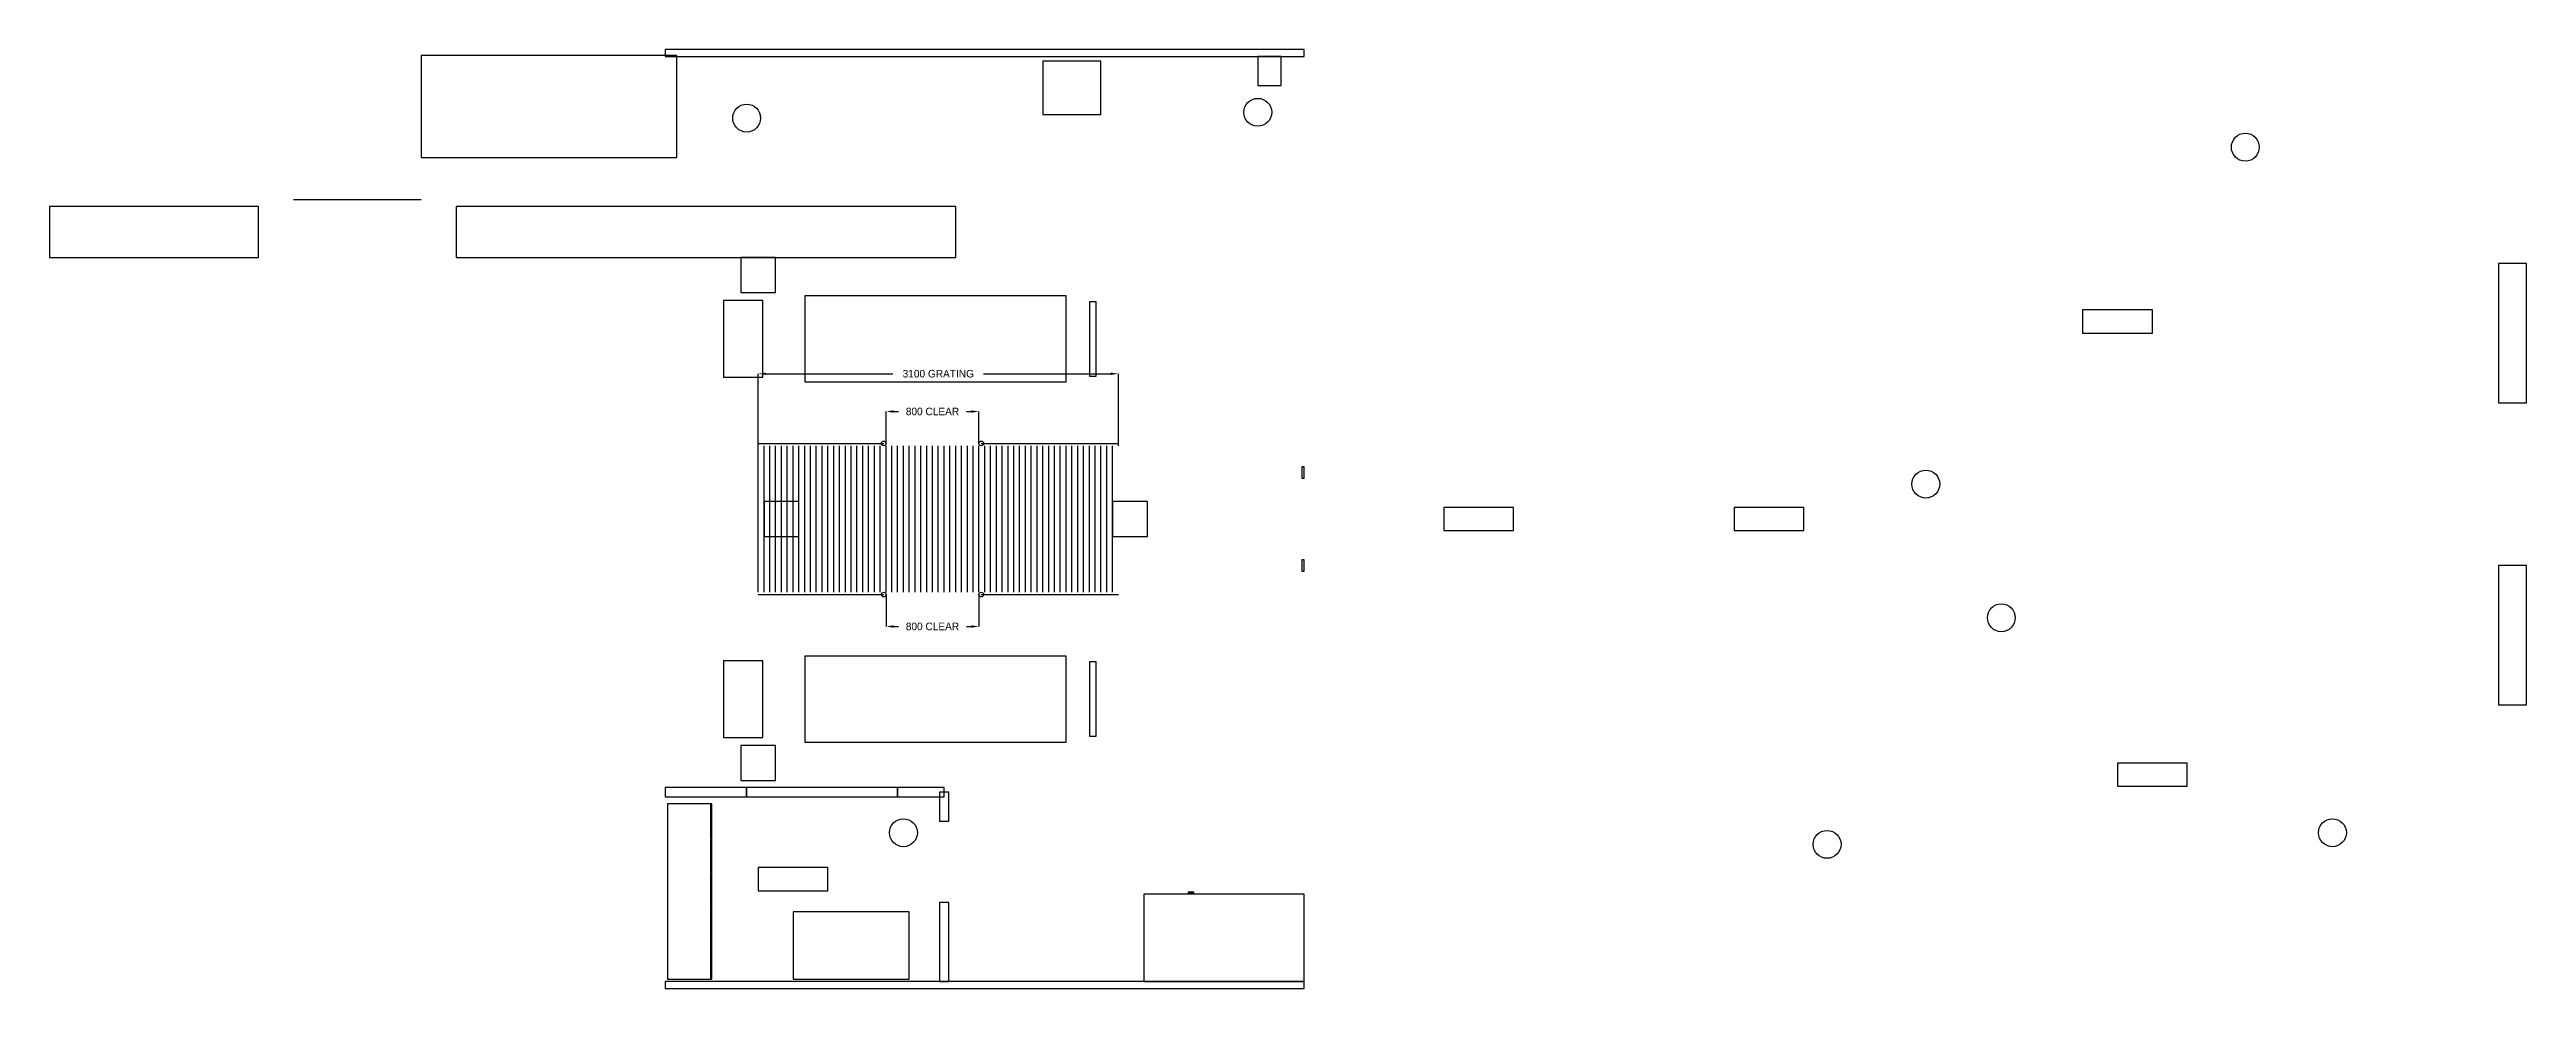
# Model space of a CAD drawing. Header units: millimetres. Extents: x 3200 to 51050, y -4040 to 24900.
# Drawn here: x 3200 to 24520, y -4040 to 4040 of the extents above; entities that cross this region are included whole.
import ezdxf

# ---------------------------------------------------------------- set-up
doc = ezdxf.new("R2010")
doc.units = ezdxf.units.MM
for name, color, linetype in [('ACCESS', 3, 'Continuous'), ('CAMERAS', 4, 'Continuous'), ('DIMENSIONS', 7, 'Continuous'), ('LIGHTS', 2, 'Continuous'), ('RETAINED', 8, 'Continuous')]:
    doc.layers.add(name, color=color, linetype=linetype)
doc.dimstyles.get("Standard").update_dxf_attribs({"dimtxt": 2.5, "dimasz": 2.5, "dimexe": 1.25, "dimexo": 0.625, "dimtad": 1, "dimcen": 2.5, "dimazin": 3, "dimtfac": 1, "dimtmove": 0, "dimatfit": 3})

# ---------------------------------------------------------------- blocks, each defined once
blk = doc.blocks.new('_CLOSEDFILLED')
at = {"color": 0, "linetype": 'BYBLOCK'}
blk.add_solid([(-1, 0.16), (0, 0), (-1, -0.16)], dxfattribs=at)
blk = doc.blocks.new('*D1')
for p, q in [((10400, -650), (10400, -925)), ((11200, -650), (11200, -925)), ((10465, -925), (10507.5, -925)), ((11092.5, -925), (11135, -925))]:
    blk.add_line(p, q)
at = {"layer": 'Defpoints'}
for p in [(10400, -650), (11200, -650), (10400, -925)]:
    blk.add_point(p, dxfattribs=at)
at = {"layer": 'DIMENSIONS', "xscale": 65, "yscale": 65, "rotation": 180}
blk.add_blockref('_CLOSEDFILLED', (10400, -925), dxfattribs=at)
at = {"layer": 'DIMENSIONS', "xscale": 65, "yscale": 65}
blk.add_blockref('_CLOSEDFILLED', (11200, -925), dxfattribs=at)
at = {"layer": 'DIMENSIONS', "insert": (10800, -925), "char_height": 65, "attachment_point": 5}
blk.add_mtext('800 CLEAR', dxfattribs=at)
blk = doc.blocks.new('*D2')
for p, q in [((10400, 650), (10400, 925)), ((10465, 925), (10507.5, 925)), ((11092.5, 925), (11135, 925)), ((11200, 650), (11200, 925))]:
    blk.add_line(p, q)
at = {"layer": 'Defpoints'}
for p in [(10400, 925), (10400, 650), (11200, 650)]:
    blk.add_point(p, dxfattribs=at)
at = {"layer": 'DIMENSIONS', "xscale": 65, "yscale": 65, "rotation": 180}
blk.add_blockref('_CLOSEDFILLED', (10400, 925), dxfattribs=at)
at = {"layer": 'DIMENSIONS', "xscale": 65, "yscale": 65}
blk.add_blockref('_CLOSEDFILLED', (11200, 925), dxfattribs=at)
at = {"layer": 'DIMENSIONS', "insert": (10800, 925), "char_height": 65, "attachment_point": 5}
blk.add_mtext('800 CLEAR', dxfattribs=at)
blk = doc.blocks.new('*D3')
for p, q in [((9300, 630), (9300, 1250)), ((9365, 1250), (10460, 1250)), ((11240, 1250), (12335, 1250)), ((12400, 630), (12400, 1250))]:
    blk.add_line(p, q)
at = {"layer": 'Defpoints'}
for p in [(9300, 1250), (9300, 630), (12400, 630)]:
    blk.add_point(p, dxfattribs=at)
at = {"layer": 'DIMENSIONS', "xscale": 65, "yscale": 65, "rotation": 180}
blk.add_blockref('_CLOSEDFILLED', (9300, 1250), dxfattribs=at)
at = {"layer": 'DIMENSIONS', "xscale": 65, "yscale": 65}
blk.add_blockref('_CLOSEDFILLED', (12400, 1250), dxfattribs=at)
at = {"layer": 'DIMENSIONS', "insert": (10850, 1250), "char_height": 65, "attachment_point": 5}
blk.add_mtext('3100 GRATING', dxfattribs=at)

msp = doc.modelspace()

# ---------------------------------------------------------------- linework, layer by layer
at = {"layer": 'ACCESS'}
for p, q in [((5300, 2750), (6400, 2750)), ((9300, 650), (10380, 650)), ((11220, 650), (12400, 650)), ((9300, -630), (9300, 630)), ((9350, -630), (9350, 630)), ((9400, -630), (9400, 630)), ((9450, -630), (9450, 630)), ((9500, -630), (9500, 630)), ((9550, -630), (9550, 630)), ((9600, -630), (9600, 630)), ((9650, -630), (9650, 630)), ((9700, -630), (9700, 630)), ((9750, -630), (9750, 630)), ((9800, -630), (9800, 630)), ((9850, -630), (9850, 630)), ((9900, -630), (9900, 630)), ((9950, -630), (9950, 630)), ((10000, -630), (10000, 630)), ((10050, -630), (10050, 630)), ((10100, -630), (10100, 630)), ((10150, -630), (10150, 630)), ((10200, -630), (10200, 630)), ((10250, -630), (10250, 630)), ((10300, -630), (10300, 630)), ((10350, -630), (10350, 630)), ((10400, -630), (10400, 630)), ((10450, -630), (10450, 630)), ((10500, -630), (10500, 630)), ((10550, -630), (10550, 630)), ((10600, -630), (10600, 630)), ((10650, -630), (10650, 630)), ((10700, -630), (10700, 630)), ((10750, -630), (10750, 630)), ((10800, -630), (10800, 630)), ((10850, -630), (10850, 630)), ((10900, -630), (10900, 630)), ((10950, -630), (10950, 630)), ((11000, -630), (11000, 630)), ((11050, -630), (11050, 630)), ((11100, -630), (11100, 630)), ((11150, -630), (11150, 630)), ((11200, -630), (11200, 630)), ((11250, -630), (11250, 630)), ((11300, -630), (11300, 630)), ((11350, -630), (11350, 630)), ((11400, -630), (11400, 630)), ((11450, -630), (11450, 630)), ((11500, -630), (11500, 630)), ((11550, -630), (11550, 630)), ((11600, -630), (11600, 630)), ((11650, -630), (11650, 630)), ((11700, -630), (11700, 630)), ((11750, -630), (11750, 630)), ((11800, -630), (11800, 630)), ((11850, -630), (11850, 630)), ((11900, -630), (11900, 630)), ((11950, -630), (11950, 630)), ((12000, -630), (12000, 630)), ((12050, -630), (12050, 630)), ((12100, -630), (12100, 630)), ((12150, -630), (12150, 630)), ((12200, -630), (12200, 630)), ((12250, -630), (12250, 630)), ((12300, -630), (12300, 630)), ((12350, -630), (12350, 630)), ((9300, -650), (10380, -650)), ((11220, -650), (12400, -650))]:
    msp.add_line(p, q, dxfattribs=at)
for points in [[(6400, 3110), (8600, 3110), (8600, 3990), (6400, 3990)], [(3200, 2250), (5000, 2250), (5000, 2690), (3200, 2690)], [(6700, 2250), (11000, 2250), (11000, 2690), (6700, 2690)]]:
    msp.add_lwpolyline(points, close=True, dxfattribs=at)
for centre in [(10380, 650), (11220, 650), (10380, -650), (11220, -650)]:
    msp.add_circle(centre, 20, dxfattribs=at)
at = {"layer": 'CAMERAS'}
for centre in [(9200, 3450), (13600, 3500), (22100, 3200), (19350, 300), (20000, -850), (10550, -2700), (18500, -2800), (22850, -2700)]:
    msp.add_circle(centre, 120, dxfattribs=at)
at = {"layer": 'LIGHTS'}
for points in [[(24280, 1000), (24520, 1000), (24520, 2200), (24280, 2200)], [(20700, 1600), (21300, 1600), (21300, 1800), (20700, 1800)], [(9350, -150), (9650, -150), (9650, 150), (9350, 150)], [(12350, -150), (12650, -150), (12650, 150), (12350, 150)], [(15200, -100), (15800, -100), (15800, 100), (15200, 100)], [(17700, -100), (18300, -100), (18300, 100), (17700, 100)], [(24280, -1600), (24520, -1600), (24520, -400), (24280, -400)], [(21000, -2300), (21600, -2300), (21600, -2100), (21000, -2100)], [(9300, -3200), (9900, -3200), (9900, -3000), (9300, -3000)]]:
    msp.add_lwpolyline(points, close=True, dxfattribs=at)
at = {"layer": 'RETAINED'}
for points in [[(8500, 3980), (14000, 3980), (14000, 4040), (8500, 4040)], [(11750, 3480), (12250, 3480), (12250, 3940), (11750, 3940)], [(13600, 3730), (13800, 3730), (13800, 3980), (13600, 3980)], [(9150, 1950), (9450, 1950), (9450, 2250), (9150, 2250)], [(9700, 1180), (11950, 1180), (11950, 1920), (9700, 1920)], [(9000, 1220), (9340, 1220), (9340, 1880), (9000, 1880)], [(12150, 1230), (12210, 1230), (12210, 1870), (12150, 1870)], [(13980, 350), (14000, 350), (14000, 450), (13980, 450)], [(13980, -450), (14000, -450), (14000, -350), (13980, -350)], [(9000, -1880), (9340, -1880), (9340, -1220), (9000, -1220)], [(9700, -1920), (11950, -1920), (11950, -1180), (9700, -1180)], [(12150, -1870), (12210, -1870), (12210, -1230), (12150, -1230)], [(9150, -2250), (9450, -2250), (9450, -1950), (9150, -1950)], [(8500, -2390), (9200, -2390), (9200, -2310), (8500, -2310)], [(9200, -2390), (10500, -2390), (10500, -2310), (9200, -2310)], [(10500, -2390), (10900, -2390), (10900, -2310), (10500, -2310)], [(8520, -3960), (8900, -3960), (8900, -2450), (8520, -2450)], [(8890, -2747), (8900, -2747), (8900, -2455), (8890, -2455)], [(10860, -2600), (10940, -2600), (10940, -2350), (10860, -2350)], [(8890, -3049), (8900, -3049), (8900, -2757), (8890, -2757)], [(8890, -3351), (8900, -3351), (8900, -3059), (8890, -3059)], [(8890, -3653), (8900, -3653), (8900, -3361), (8890, -3361)], [(9600, -3960), (10600, -3960), (10600, -3380), (9600, -3380)], [(10860, -3980), (10940, -3980), (10940, -3300), (10860, -3300)], [(12620, -3980), (14000, -3980), (14000, -3230), (12620, -3230)], [(13000, -3220), (13050, -3220), (13050, -3210), (13000, -3210)], [(8890, -3955), (8900, -3955), (8900, -3663), (8890, -3663)], [(8500, -4040), (14000, -4040), (14000, -3980), (8500, -3980)]]:
    msp.add_lwpolyline(points, close=True, dxfattribs=at)

# ---------------------------------------------------------------- dimensions: what is measured, and where the dimension line sits
at = {"layer": 'DIMENSIONS'}
for base, p1, p2, text, picture, middle in [((9300, 1250), (9300, 630), (12400, 630), '3100 GRATING', '*D3', (10850, 1250)), ((10400, 925), (10400, 650), (11200, 650), '800 CLEAR', '*D2', (10800, 925)), ((10400, -925), (10400, -650), (11200, -650), '800 CLEAR', '*D1', (10800, -925))]:
    dim = msp.add_linear_dim(base=base, p1=p1, p2=p2, text=text, dimstyle='Standard', override={"dimtxt": 65, "dimasz": 65}, dxfattribs=at)
    dim.commit()
    dim.dimension.update_dxf_attribs({"geometry": picture, "text_midpoint": middle})

doc.saveas('drawing.dxf')
